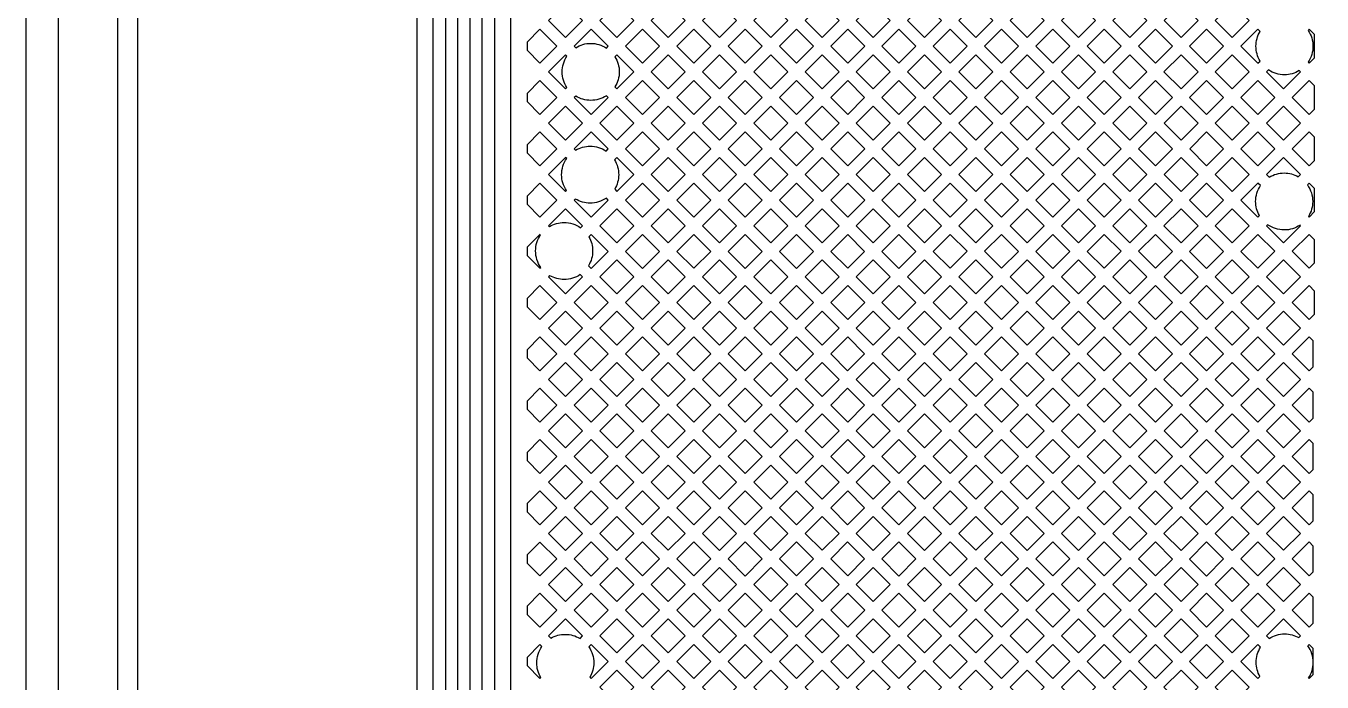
# Model space of a CAD drawing. Extents: x 726 to 4465, y 139 to 737.
# Drawn here: x 3897.15 to 3905.23, y 393.29 to 397.38 of the extents above; entities that cross this region are included whole.
import ezdxf

# ---------------------------------------------------------------- set-up
doc = ezdxf.new("R2010")
doc.units = 0
doc.layers.add('bak_bak_ttr1-bcq6716', color=11, linetype='Continuous')
doc.layers.add('bak_outline', color=11, linetype='Continuous')

msp = doc.modelspace()

# ---------------------------------------------------------------- linework, layer by layer
at = {"layer": 'bak_bak_ttr1-bcq6716'}
for points in [[(3897.3549, 342.0197), (3897.3549, 363.5511, -0.202307), (3901.8566, 374.2211, 0.202316), (3902.3714, 375.4413), (3902.3714, 380.9412, 0.202311), (3901.8566, 382.1614, -0.202307), (3897.3549, 392.8314), (3897.3549, 423.8397, -0.414216), (3898.1515, 424.6363), (3909.7514, 424.6363, -0.414216), (3910.5479, 423.8397), (3910.5479, 393.2462, 0.196007), (3911.3186, 391.3562, -0.196002), (3915.5644, 380.9414), (3915.5644, 375.4411, -0.196002), (3911.3186, 365.0263, 0.196006), (3910.5479, 363.1363), (3910.5479, 342.0197, -0.414217), (3909.7514, 341.2232), (3898.1515, 341.2232, -0.414217)], [(3900.5698, 397.2571), (3900.5787, 397.2483, -0.140185), (3900.6727, 397.2752, -0.146519), (3900.7704, 397.2459), (3900.7817, 397.2572), (3900.6759, 397.3631)], [(3904.7259, 397.2572), (3904.8319, 397.1512), (3904.8454, 397.1647, -0.137545), (3904.8195, 397.2571, -0.137539), (3904.8454, 397.3495), (3904.8318, 397.3631)], [(3905.1448, 397.1579), (3905.1515, 397.1512), (3905.1852, 397.185), (3905.1852, 397.3295), (3905.1516, 397.3631), (3905.1448, 397.3564, -0.149145), (3905.1751, 397.2571, -0.14915)], [(3900.4099, 397.0972), (3900.5158, 396.9913), (3900.5241, 396.9996, -0.14652), (3900.4949, 397.0974, -0.146516), (3900.5241, 397.1951), (3900.516, 397.2032)], [(3900.8236, 397.0034), (3900.8356, 396.9913), (3900.9416, 397.0974), (3900.8356, 397.2034), (3900.8236, 397.1914, -0.140182), (3900.8505, 397.0974, -0.140192)], [(3904.8858, 397.0974), (3904.9917, 396.9915), (3905.0976, 397.0974), (3905.0897, 397.1052, -0.137549), (3904.9973, 397.0793, -0.149153), (3904.898, 397.1096)], [(3900.5697, 396.9375), (3900.6757, 396.8315), (3900.7817, 396.9375), (3900.7704, 396.9488, -0.14652), (3900.6727, 396.9196, -0.140192), (3900.5787, 396.9464)], [(3900.5698, 396.6178), (3900.5782, 396.6095, -0.134623), (3900.6689, 396.6343, -0.149153), (3900.7681, 396.604), (3900.7817, 396.6177), (3900.6757, 396.7237)], [(3900.4099, 396.4579), (3900.516, 396.3519), (3900.5213, 396.3573, -0.149142), (3900.4911, 396.4565, -0.152032), (3900.5225, 396.5574), (3900.516, 396.5639)], [(3900.8208, 396.5489, -0.137545), (3900.8467, 396.4565, -0.134621), (3900.8218, 396.3658), (3900.8356, 396.352), (3900.9415, 396.4579), (3900.8356, 396.5638)], [(3904.8857, 396.4579), (3904.9026, 396.441, -0.138334), (3904.9955, 396.4672, -0.130379), (3905.0836, 396.4438), (3905.0977, 396.4579), (3904.9917, 396.5639)], [(3904.7259, 396.2981), (3904.8319, 396.1921), (3904.8411, 396.2013, -0.130368), (3904.8177, 396.2894, -0.148368), (3904.8477, 396.3882), (3904.8318, 396.404)], [(3905.1402, 396.3927, -0.156245), (3905.1733, 396.2894, -0.138336), (3905.1471, 396.1965), (3905.1515, 396.1921), (3905.1852, 396.2259), (3905.1852, 396.3704), (3905.1516, 396.404)], [(3900.5698, 396.298), (3900.6757, 396.1921), (3900.7817, 396.2981), (3900.7698, 396.3101, -0.152042), (3900.6689, 396.2787, -0.137539), (3900.5764, 396.3046)], [(3900.4099, 396.1381), (3900.4149, 396.1331, -0.136214), (3900.5066, 396.1586, -0.155451), (3900.6094, 396.1258), (3900.6218, 396.1383), (3900.516, 396.2441)], [(3904.8858, 396.1383), (3904.9917, 396.0324), (3905.0976, 396.1383), (3905.0943, 396.1415, -0.148359), (3904.9955, 396.1116, -0.156241), (3904.8922, 396.1447)], [(3900.2754, 395.9531), (3900.3561, 395.8725), (3900.3615, 395.8779, -0.155457), (3900.3288, 395.9808, -0.150472), (3900.3595, 396.0808), (3900.3561, 396.0842), (3900.2754, 396.0036)], [(3900.6589, 395.8891), (3900.6757, 395.8723), (3900.7817, 395.9784), (3900.6757, 396.0844), (3900.6607, 396.0694, -0.131169), (3900.6844, 395.9808, -0.136221)], [(3900.4099, 395.8186), (3900.516, 395.7126), (3900.6218, 395.8185), (3900.6066, 395.8338, -0.150467), (3900.5066, 395.803, -0.131176), (3900.418, 395.8266)], [(3900.4099, 393.5806), (3900.4243, 393.5663, -0.132503), (3900.5137, 393.5904, -0.137012), (3900.6058, 393.5647), (3900.6218, 393.5807), (3900.516, 393.6866)], [(3904.8857, 393.5806), (3904.9019, 393.5644, -0.1452), (3904.9988, 393.5932, -0.130377), (3905.0869, 393.5698), (3905.0977, 393.5806), (3904.9917, 393.6866)], [(3900.2754, 393.3956), (3900.3561, 393.3149), (3900.3616, 393.3205, -0.137011), (3900.3359, 393.4126, -0.154143), (3900.3681, 393.5147), (3900.3561, 393.5267), (3900.2754, 393.4461)], [(3900.661, 393.5121, -0.149677), (3900.6915, 393.4126, -0.132503), (3900.6674, 393.3232), (3900.6757, 393.3148), (3900.7817, 393.4208), (3900.6757, 393.5268)], [(3904.7259, 393.4208), (3904.8319, 393.3148), (3904.8444, 393.3273, -0.130373), (3904.821, 393.4154, -0.1415), (3904.8484, 393.5101), (3904.8318, 393.5267)]]:
    msp.add_lwpolyline(points, format="xyb", close=True, dxfattribs=at)
for points in [[(3900.1738, 392.9582), (3900.1738, 421.3701), (3900.1741, 421.3701), (3900.1741, 421.3716, 0.112924), (3900.1352, 421.541, -0.017476), (3900.1286, 421.5563, 0.04893), (3900.0707, 421.668, -0.133843), (3900.0128, 421.8509), (3900.0036, 422.11), (3900.0036, 423.6271, -0.0765), (3900.009, 423.6599, -0.057858), (3900.1181, 423.9029, -0.185811), (3900.2031, 423.9471, 1.431941), (3900.0064, 424.4344, -0.402909), (3899.9361, 424.4364, 0.479351), (3899.502, 424.3932, -0.543585), (3899.3316, 424.394, 0.662695), (3898.8234, 424.3063, -0.346749), (3898.7747, 424.268), (3898.0443, 424.2677, -0.055334), (3898.0099, 424.2491), (3897.7369, 423.9763, 0.199154), (3897.7222, 423.9409), (3897.7222, 392.9556, 0.067698)], [(3899.2691, 424.2829, 0.230683), (3899.3746, 424.1723, -0.232804), (3899.5854, 423.8736, -0.038964), (3899.597, 423.7244), (3899.597, 421.7263, 0.130371), (3899.6236, 421.626, -0.023507), (3899.6357, 421.6029, 0.049043), (3899.6776, 421.5309, -0.034887), (3899.6975, 421.4991, 0.014221), (3899.7197, 421.4603, -0.082314), (3899.7543, 421.376, -0.055817), (3899.7672, 421.2611), (3899.7672, 392.9557, 0.202315)], [(3897.8497, 392.9556), (3897.8497, 423.8881, -0.198899), (3897.8644, 423.9235), (3898.067, 424.1261, -0.198831), (3898.1023, 424.1407), (3898.835, 424.1407, 0.473923), (3899.2475, 424.0075, -0.145265), (3899.2883, 424.0132), (3899.2919, 424.0104, -0.119036), (3899.4164, 423.7765, -0.021541), (3899.4189, 423.724), (3899.4189, 421.7267), (3899.4187, 421.7267, 0.067841), (3899.4327, 421.6249), (3899.4344, 421.618), (3899.4344, 421.4415, 0.196906), (3899.5012, 421.282), (3899.5576, 421.2256, -0.047957), (3899.5891, 421.1651), (3899.5891, 392.9556, 0.202307)], [(3899.691, 392.9557), (3899.691, 421.2611, 0.055802), (3899.68, 421.3591, 0.08277), (3899.6546, 421.4206, -0.014286), (3899.6302, 421.4634, 0.03514), (3899.6158, 421.4864, -0.048998), (3899.5664, 421.5711, 0.023848), (3899.5575, 421.5881, -0.130464), (3899.5208, 421.7263), (3899.5208, 423.7244, 0.038976), (3899.5101, 423.8618, 0.230884), (3899.3401, 424.1042, 0.2224), (3899.1928, 424.0938)], [(3899.8434, 392.9561), (3899.8434, 421.3198, 0.146958), (3899.7931, 421.4879, -0.021394), (3899.7623, 421.5404, 0.036286), (3899.7412, 421.5737, -0.160005), (3899.6732, 421.7808), (3899.6732, 423.9982, 0.1947), (3899.6142, 424.1112)], [(3899.8295, 424.0883, 0.23414), (3899.7494, 423.9607), (3899.7494, 421.7808, 0.16019), (3899.8027, 421.6188, -0.036303), (3899.8296, 421.576, 0.021453), (3899.8572, 421.529, -0.04827), (3899.8919, 421.4623, -0.096158), (3899.9196, 421.3198), (3899.9196, 392.9561, 0.2023)], [(3900.2019, 424.0492, 0.209639), (3900.0344, 423.9617, 0.05941), (3899.9116, 423.6906, 0.076708), (3899.9018, 423.6269), (3899.9033, 422.036), (3899.9109, 421.8467, 0.133969), (3899.9851, 421.6125, -0.048768), (3900.0337, 421.5188, 0.01771), (3900.0434, 421.4967, -0.11268), (3900.072, 421.3719), (3900.072, 392.9582, 0.050755)], [(3899.9958, 392.9582), (3899.9958, 421.3718, 0.113), (3899.9746, 421.4639, -0.017658), (3899.9629, 421.4907, 0.048689), (3899.9211, 421.5712, -0.133984), (3899.8348, 421.8437), (3899.8256, 422.1102)]]:
    msp.add_lwpolyline(points, format="xyb", dxfattribs=at)
for points in [[(3900.4099, 397.417), (3900.516, 397.311), (3900.622, 397.417), (3900.516, 397.523)], [(3900.7297, 397.417), (3900.8356, 397.3111), (3900.9415, 397.417), (3900.8356, 397.5229)], [(3901.0493, 397.417), (3901.1553, 397.311), (3901.2613, 397.417), (3901.1553, 397.523)], [(3901.3691, 397.417), (3901.4751, 397.311), (3901.5811, 397.417), (3901.4751, 397.523)], [(3901.6888, 397.417), (3901.7947, 397.3111), (3901.9006, 397.417), (3901.7947, 397.5229)], [(3902.0084, 397.417), (3902.1144, 397.311), (3902.2204, 397.417), (3902.1144, 397.523)], [(3902.3282, 397.417), (3902.4342, 397.311), (3902.5402, 397.417), (3902.4342, 397.523)], [(3902.6479, 397.417), (3902.7538, 397.3111), (3902.8597, 397.417), (3902.7538, 397.5229)], [(3902.9675, 397.417), (3903.0735, 397.311), (3903.1795, 397.417), (3903.0735, 397.523)], [(3903.2873, 397.417), (3903.3933, 397.311), (3903.4993, 397.417), (3903.3933, 397.523)], [(3903.607, 397.417), (3903.7129, 397.3111), (3903.8188, 397.417), (3903.7129, 397.5229)], [(3903.9266, 397.417), (3904.0326, 397.311), (3904.1386, 397.417), (3904.0326, 397.523)], [(3904.2464, 397.417), (3904.3523, 397.3111), (3904.4583, 397.4171), (3904.3524, 397.523)], [(3904.566, 397.4171), (3904.672, 397.3111), (3904.7779, 397.417), (3904.6719, 397.523)], [(3900.2754, 397.2318), (3900.3561, 397.1511), (3900.4621, 397.2571), (3900.3561, 397.3631), (3900.2754, 397.2825)], [(3900.8895, 397.2572), (3900.9955, 397.1512), (3901.1014, 397.2571), (3900.9954, 397.3631)], [(3901.2092, 397.2571), (3901.3152, 397.1511), (3901.4212, 397.2571), (3901.3152, 397.3631)], [(3901.5289, 397.2571), (3901.6348, 397.1512), (3901.7408, 397.2572), (3901.635, 397.3631)], [(3901.8486, 397.2572), (3901.9546, 397.1512), (3902.0605, 397.2571), (3901.9545, 397.3631)], [(3902.1683, 397.2571), (3902.2743, 397.1511), (3902.3803, 397.2571), (3902.2743, 397.3631)], [(3902.4881, 397.2571), (3902.5939, 397.1512), (3902.7, 397.2572), (3902.5941, 397.3631)], [(3902.8077, 397.2572), (3902.9137, 397.1512), (3903.0196, 397.2571), (3902.9136, 397.3631)], [(3903.1274, 397.2571), (3903.2334, 397.1511), (3903.3394, 397.2571), (3903.2334, 397.3631)], [(3903.4472, 397.2571), (3903.553, 397.1512), (3903.6591, 397.2572), (3903.5532, 397.3631)], [(3903.7668, 397.2572), (3903.8728, 397.1512), (3903.9787, 397.2571), (3903.8727, 397.3631)], [(3904.0865, 397.2571), (3904.1924, 397.1512), (3904.2984, 397.2572), (3904.1925, 397.3631)], [(3904.4061, 397.2572), (3904.5121, 397.1512), (3904.6182, 397.2572), (3904.5121, 397.3633)], [(3901.0494, 397.0974), (3901.1554, 396.9913), (3901.2613, 397.0972), (3901.1553, 397.2032)], [(3901.3691, 397.0972), (3901.4749, 396.9913), (3901.581, 397.0974), (3901.4751, 397.2032)], [(3901.6887, 397.0974), (3901.7947, 396.9913), (3901.9007, 397.0974), (3901.7947, 397.2034)], [(3902.0085, 397.0974), (3902.1145, 396.9913), (3902.2204, 397.0972), (3902.1144, 397.2032)], [(3902.3282, 397.0972), (3902.434, 396.9913), (3902.5401, 397.0974), (3902.4342, 397.2032)], [(3902.6478, 397.0974), (3902.7538, 396.9913), (3902.8598, 397.0974), (3902.7538, 397.2034)], [(3902.9676, 397.0974), (3903.0736, 396.9913), (3903.1795, 397.0972), (3903.0735, 397.2032)], [(3903.2873, 397.0972), (3903.3931, 396.9913), (3903.4992, 397.0974), (3903.3933, 397.2032)], [(3903.6069, 397.0974), (3903.7129, 396.9913), (3903.8189, 397.0974), (3903.7129, 397.2034)], [(3903.9267, 397.0974), (3904.0326, 396.9915), (3904.1385, 397.0974), (3904.0326, 397.2032)], [(3904.2462, 397.0974), (3904.3523, 396.9913), (3904.4583, 397.0974), (3904.3523, 397.2034)], [(3904.566, 397.0974), (3904.672, 396.9913), (3904.778, 397.0974), (3904.672, 397.2034)], [(3900.2754, 396.9122), (3900.3561, 396.8316), (3900.462, 396.9375), (3900.3561, 397.0433), (3900.2754, 396.9627)], [(3900.8895, 396.9375), (3900.9955, 396.8314), (3901.1015, 396.9375), (3900.9955, 397.0435)], [(3901.2093, 396.9375), (3901.3152, 396.8316), (3901.4211, 396.9375), (3901.3152, 397.0433)], [(3901.5288, 396.9375), (3901.6348, 396.8314), (3901.7408, 396.9375), (3901.6348, 397.0435)], [(3901.8486, 396.9375), (3901.9546, 396.8315), (3902.0606, 396.9375), (3901.9546, 397.0435)], [(3902.1684, 396.9375), (3902.2743, 396.8316), (3902.3802, 396.9375), (3902.2743, 397.0433)], [(3902.4879, 396.9375), (3902.5939, 396.8314), (3902.7, 396.9375), (3902.5939, 397.0435)], [(3902.8077, 396.9375), (3902.9137, 396.8315), (3903.0197, 396.9375), (3902.9137, 397.0435)], [(3903.1275, 396.9375), (3903.2334, 396.8316), (3903.3393, 396.9375), (3903.2334, 397.0433)], [(3903.447, 396.9375), (3903.553, 396.8315), (3903.6591, 396.9375), (3903.553, 397.0435)], [(3903.7668, 396.9375), (3903.8727, 396.8316), (3903.9787, 396.9376), (3903.8728, 397.0435)], [(3904.0865, 396.9376), (3904.1925, 396.8316), (3904.2984, 396.9375), (3904.1924, 397.0435)], [(3904.4061, 396.9375), (3904.5121, 396.8314), (3904.6182, 396.9375), (3904.5121, 397.0435)], [(3904.7259, 396.9375), (3904.8318, 396.8316), (3904.9378, 396.9376), (3904.8319, 397.0435)], [(3905.0456, 396.9376), (3905.1516, 396.8316), (3905.1852, 396.8652), (3905.1852, 397.0097), (3905.1515, 397.0435)], [(3900.4099, 396.7777), (3900.516, 396.6717), (3900.6218, 396.7776), (3900.5158, 396.8836)], [(3900.7296, 396.7776), (3900.8356, 396.6716), (3900.9416, 396.7776), (3900.8356, 396.8836)], [(3901.0494, 396.7776), (3901.1553, 396.6717), (3901.2613, 396.7777), (3901.1554, 396.8836)], [(3901.3691, 396.7777), (3901.4751, 396.6717), (3901.581, 396.7776), (3901.4749, 396.8836)], [(3901.6887, 396.7776), (3901.7947, 396.6716), (3901.9007, 396.7776), (3901.7947, 396.8836)], [(3902.0085, 396.7776), (3902.1144, 396.6717), (3902.2204, 396.7777), (3902.1145, 396.8836)], [(3902.3282, 396.7777), (3902.4342, 396.6717), (3902.5401, 396.7776), (3902.434, 396.8836)], [(3902.6478, 396.7776), (3902.7538, 396.6716), (3902.8598, 396.7776), (3902.7538, 396.8836)], [(3902.9676, 396.7776), (3903.0735, 396.6717), (3903.1795, 396.7777), (3903.0736, 396.8836)], [(3903.2873, 396.7777), (3903.3933, 396.6717), (3903.4992, 396.7776), (3903.3931, 396.8836)], [(3903.6069, 396.7776), (3903.7128, 396.6717), (3903.8188, 396.7777), (3903.7129, 396.8836)], [(3903.9266, 396.7777), (3904.0326, 396.6717), (3904.1386, 396.7777), (3904.0326, 396.8837)], [(3904.2464, 396.7777), (3904.3524, 396.6717), (3904.4583, 396.7776), (3904.3523, 396.8836)], [(3904.566, 396.7776), (3904.6719, 396.6717), (3904.7779, 396.7777), (3904.672, 396.8836)], [(3904.8857, 396.7777), (3904.9917, 396.6717), (3905.0977, 396.7777), (3904.9917, 396.8837)], [(3900.2754, 396.5924), (3900.3561, 396.5118), (3900.4621, 396.6178), (3900.3561, 396.7238), (3900.2754, 396.6432)], [(3900.8895, 396.6177), (3900.9954, 396.5118), (3901.1014, 396.6178), (3900.9955, 396.7237)], [(3901.2092, 396.6178), (3901.3152, 396.5118), (3901.4212, 396.6178), (3901.3152, 396.7238)], [(3901.5289, 396.6178), (3901.635, 396.5118), (3901.7408, 396.6177), (3901.6348, 396.7237)], [(3901.8486, 396.6177), (3901.9545, 396.5118), (3902.0605, 396.6178), (3901.9546, 396.7237)], [(3902.1683, 396.6178), (3902.2743, 396.5118), (3902.3803, 396.6178), (3902.2743, 396.7238)], [(3902.4881, 396.6178), (3902.5941, 396.5118), (3902.6999, 396.6177), (3902.5939, 396.7237)], [(3902.8077, 396.6177), (3902.9136, 396.5118), (3903.0196, 396.6178), (3902.9137, 396.7237)], [(3903.1274, 396.6178), (3903.2334, 396.5118), (3903.3394, 396.6178), (3903.2334, 396.7238)], [(3903.4472, 396.6178), (3903.553, 396.5119), (3903.6589, 396.6178), (3903.553, 396.7237)], [(3903.7667, 396.6178), (3903.8727, 396.5118), (3903.9787, 396.6178), (3903.8727, 396.7238)], [(3904.0865, 396.6178), (3904.1925, 396.5118), (3904.2985, 396.6178), (3904.1925, 396.7238)], [(3904.4063, 396.6178), (3904.5121, 396.5119), (3904.618, 396.6178), (3904.5121, 396.7237)], [(3904.7258, 396.6178), (3904.8318, 396.5118), (3904.9378, 396.6178), (3904.8318, 396.7238)], [(3905.0456, 396.6178), (3905.1516, 396.5118), (3905.1852, 396.5454), (3905.1852, 396.6902), (3905.1516, 396.7238)], [(3901.0493, 396.4579), (3901.1553, 396.3519), (3901.2613, 396.4579), (3901.1553, 396.5639)], [(3901.3691, 396.4579), (3901.4751, 396.3519), (3901.5811, 396.4579), (3901.4751, 396.5639)], [(3901.6888, 396.4579), (3901.7947, 396.352), (3901.9006, 396.4579), (3901.7947, 396.5638)], [(3902.0084, 396.4579), (3902.1144, 396.3519), (3902.2204, 396.4579), (3902.1144, 396.5639)], [(3902.3282, 396.4579), (3902.4342, 396.3519), (3902.5402, 396.4579), (3902.4342, 396.5639)], [(3902.6479, 396.4579), (3902.7538, 396.352), (3902.8597, 396.4579), (3902.7538, 396.5638)], [(3902.9675, 396.4579), (3903.0735, 396.3519), (3903.1795, 396.4579), (3903.0735, 396.5639)], [(3903.2873, 396.4579), (3903.3931, 396.352), (3903.4992, 396.458), (3903.3933, 396.5639)], [(3903.6069, 396.458), (3903.7129, 396.352), (3903.8188, 396.4579), (3903.7128, 396.5639)], [(3903.9266, 396.4579), (3904.0326, 396.3519), (3904.1386, 396.4579), (3904.0326, 396.5639)], [(3904.2464, 396.4579), (3904.3523, 396.352), (3904.4583, 396.458), (3904.3524, 396.5639)], [(3904.566, 396.458), (3904.672, 396.352), (3904.7779, 396.4579), (3904.6719, 396.5639)], [(3900.2754, 396.2726), (3900.3561, 396.192), (3900.4621, 396.298), (3900.3561, 396.404), (3900.2754, 396.3234)], [(3900.8895, 396.2981), (3900.9955, 396.1921), (3901.1014, 396.298), (3900.9954, 396.404)], [(3901.2092, 396.298), (3901.3152, 396.192), (3901.4212, 396.298), (3901.3152, 396.404)], [(3901.5289, 396.298), (3901.6348, 396.1921), (3901.7408, 396.2981), (3901.635, 396.404)], [(3901.8486, 396.2981), (3901.9546, 396.1921), (3902.0605, 396.298), (3901.9545, 396.404)], [(3902.1683, 396.298), (3902.2743, 396.192), (3902.3803, 396.298), (3902.2743, 396.404)], [(3902.4881, 396.298), (3902.5939, 396.1921), (3902.6999, 396.2981), (3902.5941, 396.404)], [(3902.8077, 396.2981), (3902.9137, 396.1921), (3903.0196, 396.298), (3902.9136, 396.404)], [(3903.1274, 396.298), (3903.2333, 396.1921), (3903.3393, 396.2981), (3903.2334, 396.404)], [(3903.447, 396.2981), (3903.553, 396.1921), (3903.6591, 396.2981), (3903.553, 396.4042)], [(3903.7668, 396.2981), (3903.8728, 396.1921), (3903.9787, 396.298), (3903.8727, 396.404)], [(3904.0865, 396.298), (3904.1924, 396.1921), (3904.2984, 396.2981), (3904.1925, 396.404)], [(3904.4061, 396.2981), (3904.5121, 396.1921), (3904.6182, 396.2981), (3904.5121, 396.4042)], [(3900.7296, 396.1383), (3900.8356, 396.0322), (3900.9416, 396.1383), (3900.8356, 396.2443)], [(3901.0494, 396.1383), (3901.1554, 396.0322), (3901.2613, 396.1381), (3901.1553, 396.2441)], [(3901.3691, 396.1381), (3901.4749, 396.0322), (3901.581, 396.1383), (3901.4751, 396.2441)], [(3901.6887, 396.1383), (3901.7947, 396.0322), (3901.9007, 396.1383), (3901.7947, 396.2443)], [(3902.0085, 396.1383), (3902.1145, 396.0322), (3902.2204, 396.1381), (3902.1144, 396.2441)], [(3902.3282, 396.1381), (3902.434, 396.0322), (3902.5401, 396.1383), (3902.4342, 396.2441)], [(3902.6478, 396.1383), (3902.7538, 396.0322), (3902.8598, 396.1383), (3902.7538, 396.2443)], [(3902.9676, 396.1383), (3903.0735, 396.0324), (3903.1794, 396.1383), (3903.0735, 396.2441)], [(3903.2871, 396.1383), (3903.3931, 396.0322), (3903.4992, 396.1383), (3903.3931, 396.2443)], [(3903.6069, 396.1383), (3903.7129, 396.0322), (3903.8189, 396.1383), (3903.7129, 396.2443)], [(3903.9267, 396.1383), (3904.0326, 396.0324), (3904.1385, 396.1383), (3904.0326, 396.2441)], [(3904.2462, 396.1383), (3904.3523, 396.0322), (3904.4583, 396.1383), (3904.3523, 396.2443)], [(3904.566, 396.1383), (3904.672, 396.0322), (3904.778, 396.1383), (3904.672, 396.2443)], [(3900.8895, 395.9784), (3900.9955, 395.8723), (3901.1015, 395.9784), (3900.9955, 396.0844)], [(3901.2093, 395.9784), (3901.3152, 395.8725), (3901.4211, 395.9784), (3901.3152, 396.0842)], [(3901.5288, 395.9784), (3901.6348, 395.8723), (3901.7408, 395.9784), (3901.6348, 396.0844)], [(3901.8486, 395.9784), (3901.9546, 395.8723), (3902.0606, 395.9784), (3901.9546, 396.0844)], [(3902.1684, 395.9784), (3902.2743, 395.8725), (3902.3802, 395.9784), (3902.2743, 396.0842)], [(3902.4879, 395.9784), (3902.5939, 395.8723), (3902.6999, 395.9784), (3902.5939, 396.0844)], [(3902.8077, 395.9784), (3902.9136, 395.8725), (3903.0196, 395.9785), (3902.9137, 396.0844)], [(3903.1274, 395.9785), (3903.2334, 395.8725), (3903.3393, 395.9784), (3903.2333, 396.0844)], [(3903.447, 395.9784), (3903.553, 395.8723), (3903.6591, 395.9784), (3903.553, 396.0844)], [(3903.7668, 395.9784), (3903.8727, 395.8725), (3903.9787, 395.9785), (3903.8728, 396.0844)], [(3904.0865, 395.9785), (3904.1925, 395.8725), (3904.2984, 395.9784), (3904.1924, 396.0844)], [(3904.4061, 395.9784), (3904.5121, 395.8723), (3904.6182, 395.9784), (3904.5121, 396.0844)], [(3904.7259, 395.9784), (3904.8318, 395.8725), (3904.9378, 395.9785), (3904.8319, 396.0844)], [(3905.0456, 395.9785), (3905.1516, 395.8725), (3905.1852, 395.9061), (3905.1852, 396.0506), (3905.1515, 396.0844)], [(3900.7296, 395.8185), (3900.8356, 395.7125), (3900.9416, 395.8185), (3900.8356, 395.9245)], [(3901.0494, 395.8185), (3901.1553, 395.7126), (3901.2613, 395.8186), (3901.1554, 395.9245)], [(3901.3691, 395.8186), (3901.4751, 395.7126), (3901.581, 395.8185), (3901.4749, 395.9245)], [(3901.6887, 395.8185), (3901.7947, 395.7125), (3901.9007, 395.8185), (3901.7947, 395.9245)], [(3902.0085, 395.8185), (3902.1144, 395.7126), (3902.2204, 395.8186), (3902.1145, 395.9245)], [(3902.3282, 395.8186), (3902.4342, 395.7126), (3902.5401, 395.8185), (3902.434, 395.9245)], [(3902.6478, 395.8185), (3902.7537, 395.7126), (3902.8597, 395.8186), (3902.7538, 395.9245)], [(3902.9675, 395.8186), (3903.0735, 395.7126), (3903.1795, 395.8186), (3903.0735, 395.9246)], [(3903.2873, 395.8186), (3903.3933, 395.7126), (3903.4992, 395.8185), (3903.3931, 395.9245)], [(3903.6069, 395.8185), (3903.7128, 395.7126), (3903.8188, 395.8186), (3903.7129, 395.9245)], [(3903.9266, 395.8186), (3904.0326, 395.7126), (3904.1386, 395.8186), (3904.0326, 395.9246)], [(3904.2464, 395.8186), (3904.3524, 395.7126), (3904.4583, 395.8185), (3904.3523, 395.9245)], [(3904.566, 395.8185), (3904.6719, 395.7126), (3904.7779, 395.8186), (3904.672, 395.9245)], [(3904.8857, 395.8186), (3904.9917, 395.7126), (3905.0977, 395.8186), (3904.9917, 395.9246)], [(3900.2754, 395.6333), (3900.3561, 395.5527), (3900.4621, 395.6587), (3900.3561, 395.7647), (3900.2754, 395.6841)], [(3900.5698, 395.6587), (3900.6759, 395.5527), (3900.7817, 395.6586), (3900.6757, 395.7646)], [(3900.8895, 395.6586), (3900.9954, 395.5527), (3901.1014, 395.6587), (3900.9955, 395.7646)], [(3901.2092, 395.6587), (3901.3152, 395.5527), (3901.4212, 395.6587), (3901.3152, 395.7647)], [(3901.5289, 395.6587), (3901.635, 395.5527), (3901.7408, 395.6586), (3901.6348, 395.7646)], [(3901.8486, 395.6586), (3901.9545, 395.5527), (3902.0605, 395.6587), (3901.9546, 395.7646)], [(3902.1683, 395.6587), (3902.2743, 395.5527), (3902.3803, 395.6587), (3902.2743, 395.7647)], [(3902.4881, 395.6587), (3902.5939, 395.5528), (3902.6998, 395.6587), (3902.5939, 395.7646)], [(3902.8076, 395.6587), (3902.9136, 395.5527), (3903.0196, 395.6587), (3902.9136, 395.7647)], [(3903.1274, 395.6587), (3903.2334, 395.5527), (3903.3394, 395.6587), (3903.2334, 395.7647)], [(3903.4472, 395.6587), (3903.553, 395.5528), (3903.6589, 395.6587), (3903.553, 395.7646)], [(3903.7667, 395.6587), (3903.8727, 395.5527), (3903.9787, 395.6587), (3903.8727, 395.7647)], [(3904.0865, 395.6587), (3904.1925, 395.5527), (3904.2985, 395.6587), (3904.1925, 395.7647)], [(3904.4063, 395.6587), (3904.5121, 395.5528), (3904.618, 395.6587), (3904.5121, 395.7646)], [(3904.7258, 395.6587), (3904.8318, 395.5527), (3904.9378, 395.6587), (3904.8318, 395.7647)], [(3905.0456, 395.6587), (3905.1516, 395.5527), (3905.1852, 395.5863), (3905.1852, 395.7311), (3905.1516, 395.7647)], [(3900.4099, 395.4988), (3900.516, 395.3928), (3900.622, 395.4988), (3900.516, 395.6048)], [(3900.7297, 395.4988), (3900.8356, 395.3929), (3900.9415, 395.4988), (3900.8356, 395.6047)], [(3901.0493, 395.4988), (3901.1553, 395.3928), (3901.2613, 395.4988), (3901.1553, 395.6048)], [(3901.3691, 395.4988), (3901.4751, 395.3928), (3901.5811, 395.4988), (3901.4751, 395.6048)], [(3901.6888, 395.4988), (3901.7947, 395.3929), (3901.9006, 395.4988), (3901.7947, 395.6047)], [(3902.0084, 395.4988), (3902.1144, 395.3928), (3902.2204, 395.4988), (3902.1144, 395.6048)], [(3902.3282, 395.4988), (3902.434, 395.3929), (3902.5401, 395.4989), (3902.4342, 395.6048)], [(3902.6478, 395.4989), (3902.7538, 395.3929), (3902.8597, 395.4988), (3902.7537, 395.6048)], [(3902.9675, 395.4988), (3903.0735, 395.3928), (3903.1795, 395.4988), (3903.0735, 395.6048)], [(3903.2873, 395.4988), (3903.3931, 395.3929), (3903.4992, 395.4989), (3903.3933, 395.6048)], [(3903.6069, 395.4989), (3903.7129, 395.3929), (3903.8188, 395.4988), (3903.7128, 395.6048)], [(3903.9266, 395.4988), (3904.0326, 395.3928), (3904.1386, 395.4988), (3904.0326, 395.6048)], [(3904.2464, 395.4988), (3904.3523, 395.3929), (3904.4583, 395.4989), (3904.3524, 395.6048)], [(3904.566, 395.4989), (3904.672, 395.3929), (3904.7779, 395.4988), (3904.6719, 395.6048)], [(3904.8857, 395.4988), (3904.9917, 395.3928), (3905.0977, 395.4988), (3904.9917, 395.6048)], [(3900.2754, 395.3135), (3900.3561, 395.2329), (3900.4621, 395.3389), (3900.3561, 395.4449), (3900.2754, 395.3643)], [(3900.5698, 395.3389), (3900.6757, 395.233), (3900.7817, 395.339), (3900.6759, 395.4449)], [(3900.8895, 395.339), (3900.9955, 395.233), (3901.1014, 395.3389), (3900.9954, 395.4449)], [(3901.2092, 395.3389), (3901.3152, 395.2329), (3901.4212, 395.3389), (3901.3152, 395.4449)], [(3901.5289, 395.3389), (3901.6348, 395.233), (3901.7408, 395.339), (3901.635, 395.4449)], [(3901.8486, 395.339), (3901.9546, 395.233), (3902.0605, 395.3389), (3901.9545, 395.4449)], [(3902.1683, 395.3389), (3902.2742, 395.233), (3902.3802, 395.339), (3902.2743, 395.4449)], [(3902.4879, 395.339), (3902.5939, 395.233), (3902.7, 395.339), (3902.5939, 395.4451)], [(3902.8077, 395.339), (3902.9137, 395.233), (3903.0196, 395.3389), (3902.9136, 395.4449)], [(3903.1274, 395.3389), (3903.2333, 395.233), (3903.3393, 395.339), (3903.2334, 395.4449)], [(3903.447, 395.339), (3903.553, 395.233), (3903.6591, 395.339), (3903.553, 395.4451)], [(3903.7668, 395.339), (3903.8728, 395.233), (3903.9787, 395.3389), (3903.8727, 395.4449)], [(3904.0865, 395.3389), (3904.1924, 395.233), (3904.2984, 395.339), (3904.1925, 395.4449)], [(3904.4061, 395.339), (3904.5121, 395.233), (3904.6182, 395.339), (3904.5121, 395.4451)], [(3904.7259, 395.339), (3904.8319, 395.233), (3904.9378, 395.3389), (3904.8318, 395.4449)], [(3905.0456, 395.3389), (3905.1515, 395.233), (3905.1766, 395.2582), (3905.1766, 395.4199), (3905.1516, 395.4449)], [(3900.4099, 395.179), (3900.5158, 395.0731), (3900.6218, 395.1791), (3900.516, 395.285)], [(3900.7296, 395.1791), (3900.8356, 395.0731), (3900.9416, 395.1791), (3900.8356, 395.2852)], [(3901.0494, 395.1791), (3901.1554, 395.0731), (3901.2613, 395.179), (3901.1553, 395.285)], [(3901.3691, 395.179), (3901.4749, 395.0731), (3901.581, 395.1791), (3901.4751, 395.285)], [(3901.6887, 395.1791), (3901.7947, 395.0731), (3901.9007, 395.1791), (3901.7947, 395.2852)], [(3902.0085, 395.1791), (3902.1144, 395.0733), (3902.2203, 395.1791), (3902.1144, 395.285)], [(3902.328, 395.1791), (3902.434, 395.0731), (3902.5401, 395.1791), (3902.434, 395.2852)], [(3902.6478, 395.1791), (3902.7538, 395.0731), (3902.8598, 395.1791), (3902.7538, 395.2852)], [(3902.9676, 395.1791), (3903.0735, 395.0733), (3903.1794, 395.1791), (3903.0735, 395.285)], [(3903.2871, 395.1791), (3903.3931, 395.0731), (3903.4992, 395.1791), (3903.3931, 395.2852)], [(3903.6069, 395.1791), (3903.7129, 395.0731), (3903.8189, 395.1791), (3903.7129, 395.2852)], [(3903.9267, 395.1791), (3904.0326, 395.0733), (3904.1385, 395.1791), (3904.0326, 395.285)], [(3904.2462, 395.1791), (3904.3523, 395.0731), (3904.4583, 395.1791), (3904.3523, 395.2852)], [(3904.566, 395.1791), (3904.672, 395.0732), (3904.778, 395.1792), (3904.672, 395.2852)], [(3904.8858, 395.1792), (3904.9917, 395.0733), (3905.0976, 395.1791), (3904.9917, 395.285)], [(3900.2754, 394.994), (3900.3561, 394.9134), (3900.462, 395.0193), (3900.3561, 395.1251), (3900.2754, 395.0445)], [(3900.5697, 395.0193), (3900.6757, 394.9132), (3900.7817, 395.0193), (3900.6757, 395.1253)], [(3900.8895, 395.0193), (3900.9955, 394.9132), (3901.1015, 395.0193), (3900.9955, 395.1253)], [(3901.2093, 395.0193), (3901.3152, 394.9134), (3901.4211, 395.0193), (3901.3152, 395.1251)], [(3901.5288, 395.0193), (3901.6348, 394.9132), (3901.7408, 395.0193), (3901.6348, 395.1253)], [(3901.8486, 395.0193), (3901.9545, 394.9134), (3902.0605, 395.0194), (3901.9546, 395.1253)], [(3902.1683, 395.0194), (3902.2743, 394.9134), (3902.3802, 395.0193), (3902.2742, 395.1253)], [(3902.4879, 395.0193), (3902.5939, 394.9132), (3902.6999, 395.0193), (3902.5939, 395.1253)], [(3902.8077, 395.0193), (3902.9136, 394.9134), (3903.0196, 395.0194), (3902.9137, 395.1253)], [(3903.1274, 395.0194), (3903.2334, 394.9134), (3903.3393, 395.0193), (3903.2333, 395.1253)], [(3903.447, 395.0193), (3903.553, 394.9132), (3903.6591, 395.0193), (3903.553, 395.1253)], [(3903.7668, 395.0193), (3903.8727, 394.9134), (3903.9787, 395.0194), (3903.8728, 395.1253)], [(3904.0865, 395.0194), (3904.1925, 394.9134), (3904.2984, 395.0193), (3904.1924, 395.1253)], [(3904.4061, 395.0193), (3904.5121, 394.9133), (3904.6181, 395.0193), (3904.5121, 395.1253)], [(3904.7259, 395.0193), (3904.8318, 394.9134), (3904.9378, 395.0194), (3904.8319, 395.1253)], [(3905.0456, 395.0194), (3905.1516, 394.9134), (3905.1766, 394.9384), (3905.1766, 395.1001), (3905.1515, 395.1253)], [(3900.4099, 394.8595), (3900.516, 394.7535), (3900.6218, 394.8594), (3900.5158, 394.9654)], [(3900.7296, 394.8594), (3900.8356, 394.7533), (3900.9416, 394.8594), (3900.8356, 394.9654)], [(3901.0494, 394.8594), (3901.1553, 394.7535), (3901.2613, 394.8595), (3901.1554, 394.9654)], [(3901.3691, 394.8595), (3901.4751, 394.7535), (3901.581, 394.8594), (3901.4749, 394.9654)], [(3901.6887, 394.8594), (3901.7946, 394.7535), (3901.9006, 394.8595), (3901.7947, 394.9654)], [(3902.0084, 394.8595), (3902.1144, 394.7535), (3902.2204, 394.8595), (3902.1144, 394.9655)], [(3902.3282, 394.8595), (3902.4342, 394.7535), (3902.5401, 394.8594), (3902.434, 394.9654)], [(3902.6478, 394.8594), (3902.7537, 394.7535), (3902.8597, 394.8595), (3902.7538, 394.9654)], [(3902.9675, 394.8595), (3903.0735, 394.7535), (3903.1795, 394.8595), (3903.0735, 394.9655)], [(3903.2873, 394.8595), (3903.3933, 394.7535), (3903.4992, 394.8594), (3903.3931, 394.9654)], [(3903.6069, 394.8594), (3903.7128, 394.7535), (3903.8188, 394.8595), (3903.7129, 394.9654)], [(3903.9266, 394.8595), (3904.0326, 394.7535), (3904.1386, 394.8595), (3904.0326, 394.9655)], [(3904.2464, 394.8595), (3904.3524, 394.7535), (3904.4582, 394.8594), (3904.3523, 394.9654)], [(3904.566, 394.8594), (3904.6719, 394.7535), (3904.7779, 394.8595), (3904.672, 394.9654)], [(3904.8857, 394.8595), (3904.9917, 394.7535), (3905.0977, 394.8595), (3904.9917, 394.9655)], [(3900.2754, 394.6742), (3900.3561, 394.5936), (3900.4621, 394.6996), (3900.3561, 394.8056), (3900.2754, 394.725)], [(3900.5698, 394.6996), (3900.6759, 394.5936), (3900.7817, 394.6995), (3900.6757, 394.8055)], [(3900.8895, 394.6995), (3900.9954, 394.5936), (3901.1014, 394.6996), (3900.9955, 394.8055)], [(3901.2092, 394.6996), (3901.3152, 394.5936), (3901.4212, 394.6996), (3901.3152, 394.8056)], [(3901.5289, 394.6996), (3901.6348, 394.5937), (3901.7407, 394.6996), (3901.6348, 394.8055)], [(3901.8485, 394.6996), (3901.9545, 394.5936), (3902.0605, 394.6996), (3901.9545, 394.8056)], [(3902.1683, 394.6996), (3902.2743, 394.5936), (3902.3803, 394.6996), (3902.2743, 394.8056)], [(3902.488, 394.6996), (3902.5939, 394.5937), (3902.6998, 394.6996), (3902.5939, 394.8055)], [(3902.8076, 394.6996), (3902.9136, 394.5936), (3903.0196, 394.6996), (3902.9136, 394.8056)], [(3903.1274, 394.6996), (3903.2334, 394.5936), (3903.3394, 394.6996), (3903.2334, 394.8056)], [(3903.4472, 394.6996), (3903.553, 394.5937), (3903.6589, 394.6996), (3903.553, 394.8055)], [(3903.7667, 394.6996), (3903.8727, 394.5936), (3903.9787, 394.6996), (3903.8727, 394.8056)], [(3904.0865, 394.6996), (3904.1925, 394.5936), (3904.2985, 394.6996), (3904.1925, 394.8056)], [(3904.4062, 394.6996), (3904.5121, 394.5937), (3904.618, 394.6996), (3904.5121, 394.8055)], [(3904.7258, 394.6996), (3904.8318, 394.5936), (3904.9378, 394.6996), (3904.8318, 394.8056)], [(3905.0456, 394.6996), (3905.1516, 394.5936), (3905.1766, 394.6186), (3905.1766, 394.7806), (3905.1516, 394.8056)], [(3900.4099, 394.5397), (3900.516, 394.4337), (3900.622, 394.5397), (3900.516, 394.6457)], [(3900.7297, 394.5397), (3900.8356, 394.4338), (3900.9415, 394.5397), (3900.8356, 394.6456)], [(3901.0493, 394.5397), (3901.1553, 394.4337), (3901.2613, 394.5397), (3901.1553, 394.6457)], [(3901.3691, 394.5397), (3901.4749, 394.4338), (3901.581, 394.5398), (3901.4751, 394.6457)], [(3901.6887, 394.5398), (3901.7947, 394.4338), (3901.9006, 394.5397), (3901.7946, 394.6457)], [(3902.0084, 394.5397), (3902.1144, 394.4337), (3902.2204, 394.5397), (3902.1144, 394.6457)], [(3902.3282, 394.5397), (3902.434, 394.4338), (3902.5401, 394.5398), (3902.4342, 394.6457)], [(3902.6478, 394.5398), (3902.7538, 394.4338), (3902.8597, 394.5397), (3902.7537, 394.6457)], [(3902.9675, 394.5397), (3903.0735, 394.4337), (3903.1795, 394.5397), (3903.0735, 394.6457)], [(3903.2873, 394.5397), (3903.3931, 394.4338), (3903.4992, 394.5398), (3903.3933, 394.6457)], [(3903.6069, 394.5398), (3903.7129, 394.4338), (3903.8188, 394.5397), (3903.7128, 394.6457)], [(3903.9266, 394.5397), (3904.0326, 394.4337), (3904.1386, 394.5397), (3904.0326, 394.6457)], [(3904.2463, 394.5397), (3904.3523, 394.4338), (3904.4583, 394.5398), (3904.3524, 394.6457)], [(3904.566, 394.5398), (3904.672, 394.4338), (3904.7779, 394.5397), (3904.6719, 394.6457)], [(3904.8857, 394.5397), (3904.9917, 394.4337), (3905.0977, 394.5397), (3904.9917, 394.6457)], [(3900.2754, 394.3544), (3900.3561, 394.2738), (3900.4621, 394.3798), (3900.3561, 394.4858), (3900.2754, 394.4052)], [(3900.5698, 394.3798), (3900.6757, 394.2739), (3900.7817, 394.3799), (3900.6759, 394.4858)], [(3900.8895, 394.3799), (3900.9955, 394.2739), (3901.1014, 394.3798), (3900.9954, 394.4858)], [(3901.2092, 394.3798), (3901.315, 394.2739), (3901.4211, 394.3799), (3901.3152, 394.4858)], [(3901.5288, 394.3799), (3901.6348, 394.2739), (3901.7408, 394.3799), (3901.6348, 394.4859)], [(3901.8486, 394.3799), (3901.9546, 394.2739), (3902.0605, 394.3798), (3901.9545, 394.4858)], [(3902.1683, 394.3798), (3902.2742, 394.2739), (3902.3802, 394.3799), (3902.2743, 394.4858)], [(3902.4879, 394.3799), (3902.5939, 394.2739), (3902.6999, 394.3799), (3902.5939, 394.4859)], [(3902.8077, 394.3799), (3902.9137, 394.2739), (3903.0196, 394.3798), (3902.9136, 394.4858)], [(3903.1274, 394.3798), (3903.2333, 394.2739), (3903.3393, 394.3799), (3903.2334, 394.4858)], [(3903.447, 394.3799), (3903.553, 394.2739), (3903.6591, 394.3799), (3903.553, 394.4859)], [(3903.7668, 394.3799), (3903.8728, 394.274), (3903.9787, 394.3798), (3903.8727, 394.4858)], [(3904.0864, 394.3798), (3904.1924, 394.2739), (3904.2984, 394.3799), (3904.1925, 394.4858)], [(3904.4061, 394.3799), (3904.5121, 394.2739), (3904.6182, 394.3799), (3904.5121, 394.4859)], [(3904.7259, 394.3799), (3904.8319, 394.2739), (3904.9378, 394.3798), (3904.8318, 394.4858)], [(3905.0456, 394.3798), (3905.1515, 394.2739), (3905.1766, 394.2991), (3905.1766, 394.4608), (3905.1516, 394.4858)], [(3900.4099, 394.2199), (3900.5158, 394.114), (3900.6218, 394.22), (3900.516, 394.3259)], [(3900.7296, 394.22), (3900.8356, 394.114), (3900.9416, 394.22), (3900.8356, 394.3261)], [(3901.0494, 394.22), (3901.1553, 394.1142), (3901.2612, 394.22), (3901.1553, 394.3259)], [(3901.3689, 394.22), (3901.4749, 394.114), (3901.581, 394.22), (3901.4749, 394.3261)], [(3901.6887, 394.22), (3901.7947, 394.114), (3901.9007, 394.22), (3901.7947, 394.3261)], [(3902.0085, 394.22), (3902.1144, 394.1142), (3902.2203, 394.22), (3902.1144, 394.3259)], [(3902.328, 394.22), (3902.434, 394.114), (3902.5401, 394.22), (3902.434, 394.3261)], [(3902.6478, 394.22), (3902.7538, 394.114), (3902.8598, 394.22), (3902.7538, 394.3261)], [(3902.9676, 394.22), (3903.0735, 394.1142), (3903.1794, 394.22), (3903.0735, 394.3259)], [(3903.2871, 394.22), (3903.3931, 394.114), (3903.4992, 394.22), (3903.3931, 394.3261)], [(3903.6069, 394.22), (3903.7129, 394.1141), (3903.8189, 394.2201), (3903.7129, 394.3261)], [(3903.9267, 394.2201), (3904.0326, 394.1142), (3904.1385, 394.22), (3904.0326, 394.326)], [(3904.2462, 394.22), (3904.3523, 394.114), (3904.4583, 394.22), (3904.3523, 394.3261)], [(3904.566, 394.22), (3904.672, 394.114), (3904.7781, 394.22), (3904.672, 394.3261)], [(3904.8858, 394.22), (3904.9917, 394.1142), (3905.0976, 394.22), (3904.9917, 394.3259)], [(3900.2754, 394.0349), (3900.3561, 393.9543), (3900.462, 394.0602), (3900.3561, 394.166), (3900.2754, 394.0854)], [(3900.5697, 394.0602), (3900.6757, 393.9541), (3900.7817, 394.0602), (3900.6757, 394.1662)], [(3900.8895, 394.0602), (3900.9954, 393.9543), (3901.1014, 394.0603), (3900.9955, 394.1662)], [(3901.2092, 394.0603), (3901.3152, 393.9543), (3901.4211, 394.0602), (3901.315, 394.1662)], [(3901.5288, 394.0602), (3901.6348, 393.9541), (3901.7408, 394.0602), (3901.6348, 394.1662)], [(3901.8486, 394.0602), (3901.9545, 393.9543), (3902.0605, 394.0603), (3901.9546, 394.1662)], [(3902.1683, 394.0603), (3902.2743, 393.9543), (3902.3802, 394.0602), (3902.2742, 394.1662)], [(3902.4879, 394.0602), (3902.5939, 393.9541), (3902.6999, 394.0602), (3902.5939, 394.1662)], [(3902.8077, 394.0602), (3902.9136, 393.9543), (3903.0196, 394.0603), (3902.9137, 394.1662)], [(3903.1274, 394.0603), (3903.2334, 393.9543), (3903.3393, 394.0602), (3903.2333, 394.1662)], [(3903.447, 394.0602), (3903.553, 393.9542), (3903.659, 394.0602), (3903.553, 394.1662)], [(3903.7668, 394.0602), (3903.8727, 393.9543), (3903.9787, 394.0603), (3903.8728, 394.1662)], [(3904.0865, 394.0603), (3904.1925, 393.9543), (3904.2984, 394.0601), (3904.1924, 394.1662)], [(3904.4061, 394.0601), (3904.5121, 393.9541), (3904.6182, 394.0602), (3904.5121, 394.1662)], [(3904.7259, 394.0602), (3904.8318, 393.9543), (3904.9378, 394.0603), (3904.8319, 394.1662)], [(3905.0456, 394.0603), (3905.1516, 393.9543), (3905.1766, 393.9793), (3905.1766, 394.141), (3905.1515, 394.1662)], [(3900.4099, 393.9004), (3900.516, 393.7944), (3900.6218, 393.9003), (3900.5158, 394.0063)], [(3900.7296, 393.9003), (3900.8355, 393.7944), (3900.9415, 393.9004), (3900.8356, 394.0063)], [(3901.0493, 393.9004), (3901.1553, 393.7944), (3901.2613, 393.9004), (3901.1553, 394.0064)], [(3901.3691, 393.9004), (3901.4751, 393.7944), (3901.581, 393.9003), (3901.4749, 394.0063)], [(3901.6887, 393.9003), (3901.7946, 393.7944), (3901.9006, 393.9004), (3901.7947, 394.0063)], [(3902.0084, 393.9004), (3902.1144, 393.7944), (3902.2204, 393.9004), (3902.1144, 394.0064)], [(3902.3282, 393.9004), (3902.4342, 393.7944), (3902.5401, 393.9003), (3902.434, 394.0063)], [(3902.6478, 393.9003), (3902.7537, 393.7944), (3902.8597, 393.9004), (3902.7538, 394.0063)], [(3902.9675, 393.9004), (3903.0735, 393.7944), (3903.1795, 393.9004), (3903.0735, 394.0064)], [(3903.2873, 393.9004), (3903.3932, 393.7944), (3903.4991, 393.9003), (3903.3931, 394.0063)], [(3903.6069, 393.9003), (3903.7128, 393.7944), (3903.8188, 393.9004), (3903.7129, 394.0063)], [(3903.9266, 393.9004), (3904.0326, 393.7944), (3904.1386, 393.9004), (3904.0326, 394.0064)], [(3904.2464, 393.9004), (3904.3524, 393.7944), (3904.4583, 393.9003), (3904.3523, 394.0063)], [(3904.566, 393.9003), (3904.6719, 393.7944), (3904.7779, 393.9004), (3904.672, 394.0063)], [(3904.8857, 393.9004), (3904.9917, 393.7944), (3905.0977, 393.9004), (3904.9917, 394.0064)], [(3900.2754, 393.7151), (3900.3561, 393.6345), (3900.4621, 393.7405), (3900.3561, 393.8465), (3900.2754, 393.7659)], [(3900.5698, 393.7405), (3900.6757, 393.6346), (3900.7816, 393.7405), (3900.6757, 393.8464)], [(3900.8894, 393.7405), (3900.9954, 393.6345), (3901.1014, 393.7405), (3900.9954, 393.8465)], [(3901.2092, 393.7405), (3901.3152, 393.6345), (3901.4212, 393.7405), (3901.3152, 393.8465)], [(3901.5289, 393.7405), (3901.6348, 393.6346), (3901.7407, 393.7405), (3901.6348, 393.8464)], [(3901.8485, 393.7405), (3901.9545, 393.6345), (3902.0605, 393.7405), (3901.9545, 393.8465)], [(3902.1683, 393.7405), (3902.2743, 393.6345), (3902.3803, 393.7405), (3902.2743, 393.8465)], [(3902.488, 393.7405), (3902.5939, 393.6346), (3902.6998, 393.7405), (3902.5939, 393.8464)], [(3902.8076, 393.7405), (3902.9136, 393.6345), (3903.0196, 393.7405), (3902.9136, 393.8465)], [(3903.1274, 393.7405), (3903.2333, 393.6345), (3903.3393, 393.7405), (3903.2334, 393.8465)], [(3903.4471, 393.7405), (3903.553, 393.6346), (3903.6589, 393.7405), (3903.553, 393.8464)], [(3903.7667, 393.7405), (3903.8727, 393.6345), (3903.9787, 393.7405), (3903.8727, 393.8465)], [(3904.0865, 393.7405), (3904.1925, 393.6345), (3904.2985, 393.7405), (3904.1925, 393.8465)], [(3904.4063, 393.7405), (3904.5121, 393.6346), (3904.618, 393.7405), (3904.5121, 393.8464)], [(3904.7258, 393.7405), (3904.8318, 393.6345), (3904.9378, 393.7405), (3904.8318, 393.8465)], [(3905.0456, 393.7405), (3905.1516, 393.6345), (3905.1766, 393.6595), (3905.1766, 393.8215), (3905.1516, 393.8465)], [(3900.7296, 393.5807), (3900.8356, 393.4747), (3900.9415, 393.5806), (3900.8355, 393.6866)], [(3901.0493, 393.5806), (3901.1553, 393.4746), (3901.2613, 393.5806), (3901.1553, 393.6866)], [(3901.3691, 393.5806), (3901.4749, 393.4747), (3901.581, 393.5807), (3901.4751, 393.6866)], [(3901.6887, 393.5807), (3901.7947, 393.4747), (3901.9006, 393.5806), (3901.7946, 393.6866)], [(3902.0084, 393.5806), (3902.1144, 393.4746), (3902.2204, 393.5806), (3902.1144, 393.6866)], [(3902.3282, 393.5806), (3902.434, 393.4747), (3902.5401, 393.5807), (3902.4342, 393.6866)], [(3902.6478, 393.5807), (3902.7538, 393.4747), (3902.8597, 393.5806), (3902.7537, 393.6866)], [(3902.9675, 393.5806), (3903.0734, 393.4746), (3903.1794, 393.5807), (3903.0735, 393.6866)], [(3903.2872, 393.5807), (3903.3931, 393.4747), (3903.4992, 393.5807), (3903.3932, 393.6867)], [(3903.6069, 393.5807), (3903.7129, 393.4747), (3903.8188, 393.5806), (3903.7128, 393.6866)], [(3903.9266, 393.5806), (3904.0326, 393.4746), (3904.1386, 393.5806), (3904.0326, 393.6866)], [(3904.2464, 393.5806), (3904.3523, 393.4747), (3904.4583, 393.5807), (3904.3524, 393.6866)], [(3904.566, 393.5807), (3904.672, 393.4747), (3904.7779, 393.5806), (3904.6719, 393.6866)], [(3900.8895, 393.4208), (3900.9955, 393.3148), (3901.1014, 393.4207), (3900.9954, 393.5267)], [(3901.2092, 393.4207), (3901.315, 393.3148), (3901.4211, 393.4208), (3901.3152, 393.5267)], [(3901.5288, 393.4208), (3901.6348, 393.3148), (3901.7408, 393.4208), (3901.6348, 393.5268)], [(3901.8486, 393.4208), (3901.9546, 393.3148), (3902.0605, 393.4207), (3901.9545, 393.5267)], [(3902.1683, 393.4207), (3902.2742, 393.3148), (3902.3802, 393.4208), (3902.2743, 393.5267)], [(3902.4879, 393.4208), (3902.5939, 393.3148), (3902.6999, 393.4208), (3902.5939, 393.5268)], [(3902.8077, 393.4208), (3902.9137, 393.3149), (3903.0195, 393.4208), (3902.9136, 393.5267)], [(3903.1273, 393.4208), (3903.2333, 393.3148), (3903.3393, 393.4208), (3903.2333, 393.5268)], [(3903.447, 393.4208), (3903.553, 393.3148), (3903.6591, 393.4208), (3903.553, 393.5268)], [(3903.7668, 393.4208), (3903.8728, 393.3148), (3903.9787, 393.4207), (3903.8727, 393.5267)], [(3904.0865, 393.4207), (3904.1924, 393.3148), (3904.2984, 393.4208), (3904.1925, 393.5267)], [(3904.4061, 393.4208), (3904.5121, 393.3148), (3904.6182, 393.4208), (3904.5121, 393.5268)], [(3900.7296, 393.2609), (3900.8356, 393.1549), (3900.9416, 393.2609), (3900.8356, 393.367)], [(3901.0494, 393.2609), (3901.1553, 393.1551), (3901.2612, 393.2609), (3901.1553, 393.3668)], [(3901.3689, 393.2609), (3901.4749, 393.1549), (3901.581, 393.2609), (3901.4749, 393.367)], [(3901.6887, 393.2609), (3901.7947, 393.1549), (3901.9007, 393.2609), (3901.7947, 393.367)], [(3902.0085, 393.2609), (3902.1144, 393.1551), (3902.2203, 393.2609), (3902.1144, 393.3668)], [(3902.328, 393.2609), (3902.434, 393.1549), (3902.5401, 393.2609), (3902.434, 393.367)], [(3902.6478, 393.2609), (3902.7538, 393.155), (3902.8598, 393.261), (3902.7538, 393.367)], [(3902.9675, 393.261), (3903.0735, 393.1551), (3903.1794, 393.2609), (3903.0734, 393.3669)], [(3903.2871, 393.2609), (3903.3931, 393.1549), (3903.4992, 393.2609), (3903.3931, 393.367)], [(3903.6069, 393.2609), (3903.7129, 393.1549), (3903.8189, 393.2609), (3903.7129, 393.367)], [(3903.9267, 393.2609), (3904.0326, 393.1551), (3904.1385, 393.2609), (3904.0326, 393.3668)], [(3904.2462, 393.2609), (3904.3523, 393.1549), (3904.4583, 393.2609), (3904.3523, 393.367)], [(3904.566, 393.2609), (3904.672, 393.1549), (3904.7781, 393.2609), (3904.672, 393.367)]]:
    msp.add_lwpolyline(points, close=True, dxfattribs=at)
for points in [[(3905.1766, 393.4154), (3905.1766, 393.5017), (3905.1516, 393.5267), (3905.1435, 393.5187)], [(3905.1479, 393.3184), (3905.1515, 393.3148), (3905.1766, 393.34), (3905.1766, 393.4154)]]:
    msp.add_lwpolyline(points, dxfattribs=at)
for start, end in [(359.9999, 35.5151), (326.95822, 359.99985)]:
    msp.add_arc((3904.9988, 393.4154), 0.1778, start, end, dxfattribs=at)
at = {"layer": 'bak_outline'}
msp.add_lwpolyline([(3909.7514, 424.8397), (3898.1515, 424.8397, 0.414215), (3897.1515, 423.8397), (3897.1515, 392.8317, 0.202312), (3901.7146, 382.0156, -0.202309), (3902.168, 380.9412), (3902.168, 375.4413, -0.202309), (3901.7146, 374.3669, 0.202312), (3897.1515, 363.5508), (3897.1515, 342.0197, 0.414215), (3898.1515, 341.0197), (3909.7514, 341.0197, 0.414215), (3910.7514, 342.0197), (3910.7514, 363.1363, -0.196013), (3911.4641, 364.8841, 0.196007), (3915.7679, 375.4413), (3915.7679, 380.9412, 0.196007), (3911.4641, 391.4984, -0.196013), (3910.7514, 393.2462), (3910.7514, 423.8397, 0.414215)], format="xyb", close=True, dxfattribs=at)

doc.saveas('drawing.dxf')
